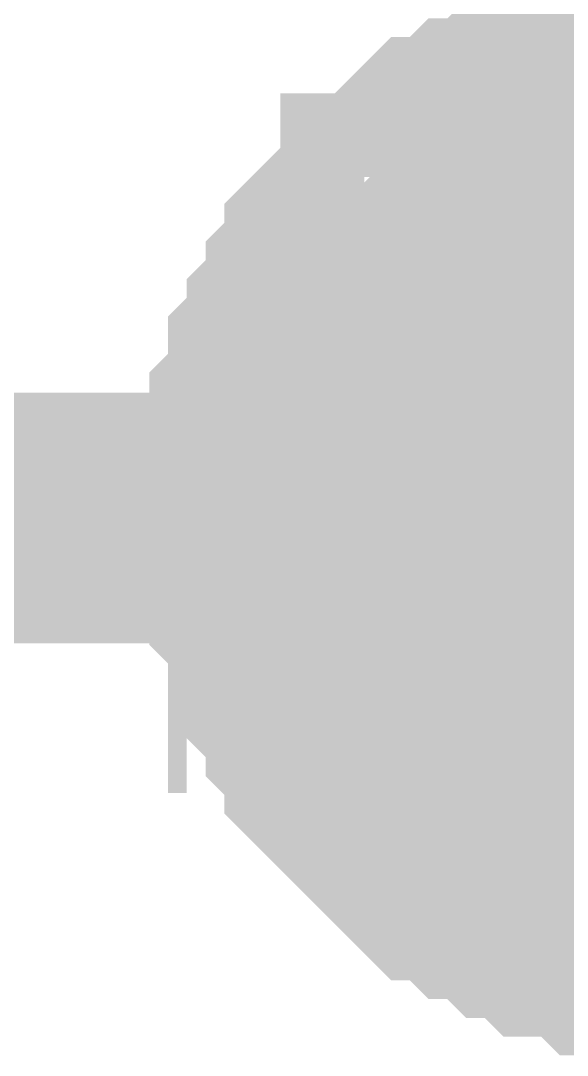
# Model space of a CAD drawing. Header units: inches. Extents: x 0 to 594, y 0 to 420.
# Drawn here: x 549.191 to 549.845, y 191.842 to 193.08 of the extents above; entities that cross this region are included whole.
import ezdxf

# ---------------------------------------------------------------- set-up
doc = ezdxf.new("R2010")
doc.units = ezdxf.units.IN
doc.layers.add('Sheet', color=255, linetype='Continuous')

msp = doc.modelspace()

# ---------------------------------------------------------------- linework, layer by layer
at = {"layer": 'Sheet'}
for points in [[(549.4948, 192.4851, 0.2997, 0.2997, 0), (549.4948, 192.5075, 0.2997, 0.2997, 0), (549.4948, 192.5299, 0.2997, 0.2997, 0), (549.4948, 192.5747, 0.2997, 0.2997, 0), (549.4948, 192.5971, 0.2997, 0.2997, 0), (549.5172, 192.6195, 0.2997, 0.2997, 0), (549.5172, 192.6419, 0.2997, 0.2997, 0), (549.5172, 192.6642, 0.2997, 0.2997, 0), (549.5396, 192.6866, 0.2997, 0.2997, 0), (549.5396, 192.709, 0.2997, 0.2997, 0), (549.562, 192.7314, 0.2997, 0.2997, 0), (549.562, 192.7538, 0.2997, 0.2997, 0), (549.5844, 192.7762, 0.2997, 0.2997, 0), (549.5844, 192.7986, 0.2997, 0.2997, 0), (549.6068, 192.821, 0.2997, 0.2997, 0), (549.6292, 192.8434, 0.2997, 0.2997, 0), (549.6516, 192.8434, 0.2997, 0.2997, 0), (549.6516, 192.8658, 0.2997, 0.2997, 0), (549.674, 192.8882, 0.2997, 0.2997, 0), (549.6964, 192.9106, 0.2997, 0.2997, 0), (549.7188, 192.9106, 0.2997, 0.2997, 0), (549.7412, 192.933, 0.2997, 0.2997, 0), (549.7636, 192.933, 0.2997, 0.2997, 0), (549.786, 192.9554, 0.2997, 0.2997, 0), (549.8084, 192.9554, 0.2997, 0.2997, 0), (549.8308, 192.9778, 0.2997, 0.2997, 0), (549.8532, 192.9778, 0.2997, 0.2997, 0), (549.8756, 192.9778, 0.2997, 0.2997, 0), (549.898, 193.0002, 0.2997, 0.2997, 0), (549.9204, 193.0002, 0.2997, 0.2997, 0), (549.9652, 193.0002, 0.2997, 0.2997, 0), (549.9876, 193.0002, 0.2997, 0.2997, 0), (550.01, 193.0002, 0.2997, 0.2997, 0)], [(549.4948, 192.4851, 0.2997, 0.2997, 0), (549.4948, 192.5075, 0.2997, 0.2997, 0), (549.4948, 192.5299, 0.2997, 0.2997, 0), (549.4948, 192.5747, 0.2997, 0.2997, 0), (549.4948, 192.5971, 0.2997, 0.2997, 0), (549.5172, 192.6195, 0.2997, 0.2997, 0), (549.5172, 192.6419, 0.2997, 0.2997, 0), (549.5172, 192.6642, 0.2997, 0.2997, 0), (549.5396, 192.6866, 0.2997, 0.2997, 0), (549.5396, 192.709, 0.2997, 0.2997, 0), (549.562, 192.7314, 0.2997, 0.2997, 0), (549.562, 192.7538, 0.2997, 0.2997, 0), (549.5844, 192.7762, 0.2997, 0.2997, 0), (549.5844, 192.7986, 0.2997, 0.2997, 0), (549.6068, 192.821, 0.2997, 0.2997, 0), (549.6292, 192.8434, 0.2997, 0.2997, 0), (549.6516, 192.8434, 0.2997, 0.2997, 0), (549.6516, 192.8658, 0.2997, 0.2997, 0), (549.674, 192.8882, 0.2997, 0.2997, 0), (549.6964, 192.9106, 0.2997, 0.2997, 0), (549.7188, 192.9106, 0.2997, 0.2997, 0), (549.7412, 192.933, 0.2997, 0.2997, 0), (549.7636, 192.933, 0.2997, 0.2997, 0), (549.786, 192.9554, 0.2997, 0.2997, 0), (549.8084, 192.9554, 0.2997, 0.2997, 0), (549.8308, 192.9778, 0.2997, 0.2997, 0), (549.8532, 192.9778, 0.2997, 0.2997, 0), (549.8756, 192.9778, 0.2997, 0.2997, 0), (549.898, 193.0002, 0.2997, 0.2997, 0), (549.9204, 193.0002, 0.2997, 0.2997, 0), (549.9652, 193.0002, 0.2997, 0.2997, 0), (549.9876, 193.0002, 0.2997, 0.2997, 0), (550.01, 193.0002, 0.2997, 0.2997, 0)], [(549.4948, 192.4851, 0.2997, 0.2997, 0), (549.4948, 192.5075, 0.2997, 0.2997, 0), (549.4948, 192.5299, 0.2997, 0.2997, 0), (549.4948, 192.5747, 0.2997, 0.2997, 0), (549.4948, 192.5971, 0.2997, 0.2997, 0), (549.5172, 192.6195, 0.2997, 0.2997, 0), (549.5172, 192.6419, 0.2997, 0.2997, 0), (549.5172, 192.6642, 0.2997, 0.2997, 0), (549.5396, 192.6866, 0.2997, 0.2997, 0), (549.5396, 192.709, 0.2997, 0.2997, 0), (549.562, 192.7314, 0.2997, 0.2997, 0), (549.562, 192.7538, 0.2997, 0.2997, 0), (549.5844, 192.7762, 0.2997, 0.2997, 0), (549.5844, 192.7986, 0.2997, 0.2997, 0), (549.6068, 192.821, 0.2997, 0.2997, 0), (549.6292, 192.8434, 0.2997, 0.2997, 0), (549.6516, 192.8434, 0.2997, 0.2997, 0), (549.6516, 192.8658, 0.2997, 0.2997, 0), (549.674, 192.8882, 0.2997, 0.2997, 0), (549.6964, 192.9106, 0.2997, 0.2997, 0), (549.7188, 192.9106, 0.2997, 0.2997, 0), (549.7412, 192.933, 0.2997, 0.2997, 0), (549.7636, 192.933, 0.2997, 0.2997, 0), (549.786, 192.9554, 0.2997, 0.2997, 0), (549.8084, 192.9554, 0.2997, 0.2997, 0), (549.8308, 192.9778, 0.2997, 0.2997, 0), (549.8532, 192.9778, 0.2997, 0.2997, 0), (549.8756, 192.9778, 0.2997, 0.2997, 0), (549.898, 193.0002, 0.2997, 0.2997, 0), (549.9204, 193.0002, 0.2997, 0.2997, 0), (549.9652, 193.0002, 0.2997, 0.2997, 0), (549.9876, 193.0002, 0.2997, 0.2997, 0), (550.01, 193.0002, 0.2997, 0.2997, 0)], [(549.4948, 192.4851, 0.2997, 0.2997, 0), (549.4948, 192.5075, 0.2997, 0.2997, 0), (549.4948, 192.5299, 0.2997, 0.2997, 0), (549.4948, 192.5747, 0.2997, 0.2997, 0), (549.4948, 192.5971, 0.2997, 0.2997, 0), (549.5172, 192.6195, 0.2997, 0.2997, 0), (549.5172, 192.6419, 0.2997, 0.2997, 0), (549.5172, 192.6642, 0.2997, 0.2997, 0), (549.5396, 192.6866, 0.2997, 0.2997, 0), (549.5396, 192.709, 0.2997, 0.2997, 0), (549.562, 192.7314, 0.2997, 0.2997, 0), (549.562, 192.7538, 0.2997, 0.2997, 0), (549.5844, 192.7762, 0.2997, 0.2997, 0), (549.5844, 192.7986, 0.2997, 0.2997, 0), (549.6068, 192.821, 0.2997, 0.2997, 0), (549.6292, 192.8434, 0.2997, 0.2997, 0), (549.6516, 192.8434, 0.2997, 0.2997, 0), (549.6516, 192.8658, 0.2997, 0.2997, 0), (549.674, 192.8882, 0.2997, 0.2997, 0), (549.6964, 192.9106, 0.2997, 0.2997, 0), (549.7188, 192.9106, 0.2997, 0.2997, 0), (549.7412, 192.933, 0.2997, 0.2997, 0), (549.7636, 192.933, 0.2997, 0.2997, 0), (549.786, 192.9554, 0.2997, 0.2997, 0), (549.8084, 192.9554, 0.2997, 0.2997, 0), (549.8308, 192.9778, 0.2997, 0.2997, 0), (549.8532, 192.9778, 0.2997, 0.2997, 0), (549.8756, 192.9778, 0.2997, 0.2997, 0), (549.898, 193.0002, 0.2997, 0.2997, 0), (549.9204, 193.0002, 0.2997, 0.2997, 0), (549.9652, 193.0002, 0.2997, 0.2997, 0), (549.9876, 193.0002, 0.2997, 0.2997, 0), (550.01, 193.0002, 0.2997, 0.2997, 0)], [(549.4948, 192.4851, 0.2997, 0.2997, 0), (549.4948, 192.5075, 0.2997, 0.2997, 0), (549.4948, 192.5299, 0.2997, 0.2997, 0), (549.4948, 192.5747, 0.2997, 0.2997, 0), (549.4948, 192.5971, 0.2997, 0.2997, 0), (549.5172, 192.6195, 0.2997, 0.2997, 0), (549.5172, 192.6419, 0.2997, 0.2997, 0), (549.5172, 192.6642, 0.2997, 0.2997, 0), (549.5396, 192.6866, 0.2997, 0.2997, 0), (549.5396, 192.709, 0.2997, 0.2997, 0), (549.562, 192.7314, 0.2997, 0.2997, 0), (549.562, 192.7538, 0.2997, 0.2997, 0), (549.5844, 192.7762, 0.2997, 0.2997, 0), (549.5844, 192.7986, 0.2997, 0.2997, 0), (549.6068, 192.821, 0.2997, 0.2997, 0), (549.6292, 192.8434, 0.2997, 0.2997, 0), (549.6516, 192.8434, 0.2997, 0.2997, 0), (549.6516, 192.8658, 0.2997, 0.2997, 0), (549.674, 192.8882, 0.2997, 0.2997, 0), (549.6964, 192.9106, 0.2997, 0.2997, 0), (549.7188, 192.9106, 0.2997, 0.2997, 0), (549.7412, 192.933, 0.2997, 0.2997, 0), (549.7636, 192.933, 0.2997, 0.2997, 0), (549.786, 192.9554, 0.2997, 0.2997, 0), (549.8084, 192.9554, 0.2997, 0.2997, 0), (549.8308, 192.9778, 0.2997, 0.2997, 0), (549.8532, 192.9778, 0.2997, 0.2997, 0), (549.8756, 192.9778, 0.2997, 0.2997, 0), (549.898, 193.0002, 0.2997, 0.2997, 0), (549.9204, 193.0002, 0.2997, 0.2997, 0), (549.9652, 193.0002, 0.2997, 0.2997, 0), (549.9876, 193.0002, 0.2997, 0.2997, 0), (550.01, 193.0002, 0.2997, 0.2997, 0)], [(549.4948, 192.4851, 0.2997, 0.2997, 0), (549.4948, 192.5075, 0.2997, 0.2997, 0), (549.4948, 192.5299, 0.2997, 0.2997, 0), (549.4948, 192.5747, 0.2997, 0.2997, 0), (549.4948, 192.5971, 0.2997, 0.2997, 0), (549.5172, 192.6195, 0.2997, 0.2997, 0), (549.5172, 192.6419, 0.2997, 0.2997, 0), (549.5172, 192.6642, 0.2997, 0.2997, 0), (549.5396, 192.6866, 0.2997, 0.2997, 0), (549.5396, 192.709, 0.2997, 0.2997, 0), (549.562, 192.7314, 0.2997, 0.2997, 0), (549.562, 192.7538, 0.2997, 0.2997, 0), (549.5844, 192.7762, 0.2997, 0.2997, 0), (549.5844, 192.7986, 0.2997, 0.2997, 0), (549.6068, 192.821, 0.2997, 0.2997, 0), (549.6292, 192.8434, 0.2997, 0.2997, 0), (549.6516, 192.8434, 0.2997, 0.2997, 0), (549.6516, 192.8658, 0.2997, 0.2997, 0), (549.674, 192.8882, 0.2997, 0.2997, 0), (549.6964, 192.9106, 0.2997, 0.2997, 0), (549.7188, 192.9106, 0.2997, 0.2997, 0), (549.7412, 192.933, 0.2997, 0.2997, 0), (549.7636, 192.933, 0.2997, 0.2997, 0), (549.786, 192.9554, 0.2997, 0.2997, 0), (549.8084, 192.9554, 0.2997, 0.2997, 0), (549.8308, 192.9778, 0.2997, 0.2997, 0), (549.8532, 192.9778, 0.2997, 0.2997, 0), (549.8756, 192.9778, 0.2997, 0.2997, 0), (549.898, 193.0002, 0.2997, 0.2997, 0), (549.9204, 193.0002, 0.2997, 0.2997, 0), (549.9652, 193.0002, 0.2997, 0.2997, 0), (549.9876, 193.0002, 0.2997, 0.2997, 0), (550.01, 193.0002, 0.2997, 0.2997, 0)], [(549.4948, 192.4851, 0.2997, 0.2997, 0), (549.4948, 192.5075, 0.2997, 0.2997, 0), (549.4948, 192.5299, 0.2997, 0.2997, 0), (549.4948, 192.5747, 0.2997, 0.2997, 0), (549.4948, 192.5971, 0.2997, 0.2997, 0), (549.5172, 192.6195, 0.2997, 0.2997, 0), (549.5172, 192.6419, 0.2997, 0.2997, 0), (549.5172, 192.6642, 0.2997, 0.2997, 0), (549.5396, 192.6866, 0.2997, 0.2997, 0), (549.5396, 192.709, 0.2997, 0.2997, 0), (549.562, 192.7314, 0.2997, 0.2997, 0), (549.562, 192.7538, 0.2997, 0.2997, 0), (549.5844, 192.7762, 0.2997, 0.2997, 0), (549.5844, 192.7986, 0.2997, 0.2997, 0), (549.6068, 192.821, 0.2997, 0.2997, 0), (549.6292, 192.8434, 0.2997, 0.2997, 0), (549.6516, 192.8434, 0.2997, 0.2997, 0), (549.6516, 192.8658, 0.2997, 0.2997, 0), (549.674, 192.8882, 0.2997, 0.2997, 0), (549.6964, 192.9106, 0.2997, 0.2997, 0), (549.7188, 192.9106, 0.2997, 0.2997, 0), (549.7412, 192.933, 0.2997, 0.2997, 0), (549.7636, 192.933, 0.2997, 0.2997, 0), (549.786, 192.9554, 0.2997, 0.2997, 0), (549.8084, 192.9554, 0.2997, 0.2997, 0), (549.8308, 192.9778, 0.2997, 0.2997, 0), (549.8532, 192.9778, 0.2997, 0.2997, 0), (549.8756, 192.9778, 0.2997, 0.2997, 0), (549.898, 193.0002, 0.2997, 0.2997, 0), (549.9204, 193.0002, 0.2997, 0.2997, 0), (549.9652, 193.0002, 0.2997, 0.2997, 0), (549.9876, 193.0002, 0.2997, 0.2997, 0), (550.01, 193.0002, 0.2997, 0.2997, 0)], [(549.4948, 192.4851, 0.2997, 0.2997, 0), (549.4948, 192.5075, 0.2997, 0.2997, 0), (549.4948, 192.5299, 0.2997, 0.2997, 0), (549.4948, 192.5747, 0.2997, 0.2997, 0), (549.4948, 192.5971, 0.2997, 0.2997, 0), (549.5172, 192.6195, 0.2997, 0.2997, 0), (549.5172, 192.6419, 0.2997, 0.2997, 0), (549.5172, 192.6642, 0.2997, 0.2997, 0), (549.5396, 192.6866, 0.2997, 0.2997, 0), (549.5396, 192.709, 0.2997, 0.2997, 0), (549.562, 192.7314, 0.2997, 0.2997, 0), (549.562, 192.7538, 0.2997, 0.2997, 0), (549.5844, 192.7762, 0.2997, 0.2997, 0), (549.5844, 192.7986, 0.2997, 0.2997, 0), (549.6068, 192.821, 0.2997, 0.2997, 0), (549.6292, 192.8434, 0.2997, 0.2997, 0), (549.6516, 192.8434, 0.2997, 0.2997, 0), (549.6516, 192.8658, 0.2997, 0.2997, 0), (549.674, 192.8882, 0.2997, 0.2997, 0), (549.6964, 192.9106, 0.2997, 0.2997, 0), (549.7188, 192.9106, 0.2997, 0.2997, 0), (549.7412, 192.933, 0.2997, 0.2997, 0), (549.7636, 192.933, 0.2997, 0.2997, 0), (549.786, 192.9554, 0.2997, 0.2997, 0), (549.8084, 192.9554, 0.2997, 0.2997, 0), (549.8308, 192.9778, 0.2997, 0.2997, 0), (549.8532, 192.9778, 0.2997, 0.2997, 0), (549.8756, 192.9778, 0.2997, 0.2997, 0), (549.898, 193.0002, 0.2997, 0.2997, 0), (549.9204, 193.0002, 0.2997, 0.2997, 0), (549.9652, 193.0002, 0.2997, 0.2997, 0), (549.9876, 193.0002, 0.2997, 0.2997, 0), (550.01, 193.0002, 0.2997, 0.2997, 0)], [(549.4948, 192.4851, 0.0991, 0.0991, 0), (549.4948, 192.5075, 0.0991, 0.0991, 0), (549.4948, 192.5299, 0.0991, 0.0991, 0), (549.4948, 192.5747, 0.0991, 0.0991, 0), (549.4948, 192.5971, 0.0991, 0.0991, 0), (549.5172, 192.6195, 0.0991, 0.0991, 0), (549.5172, 192.6419, 0.0991, 0.0991, 0), (549.5172, 192.6642, 0.0991, 0.0991, 0), (549.5396, 192.6866, 0.0991, 0.0991, 0), (549.5396, 192.709, 0.0991, 0.0991, 0), (549.562, 192.7314, 0.0991, 0.0991, 0), (549.562, 192.7538, 0.0991, 0.0991, 0), (549.5844, 192.7762, 0.0991, 0.0991, 0), (549.5844, 192.7986, 0.0991, 0.0991, 0), (549.6068, 192.821, 0.0991, 0.0991, 0), (549.6292, 192.8434, 0.0991, 0.0991, 0), (549.6516, 192.8434, 0.0991, 0.0991, 0), (549.6516, 192.8658, 0.0991, 0.0991, 0), (549.674, 192.8882, 0.0991, 0.0991, 0), (549.6964, 192.9106, 0.0991, 0.0991, 0), (549.7188, 192.9106, 0.0991, 0.0991, 0), (549.7412, 192.933, 0.0991, 0.0991, 0), (549.7636, 192.933, 0.0991, 0.0991, 0), (549.786, 192.9554, 0.0991, 0.0991, 0), (549.8084, 192.9554, 0.0991, 0.0991, 0), (549.8308, 192.9778, 0.0991, 0.0991, 0), (549.8532, 192.9778, 0.0991, 0.0991, 0), (549.8756, 192.9778, 0.0991, 0.0991, 0), (549.898, 193.0002, 0.0991, 0.0991, 0)], [(549.4948, 192.4851, 0.0991, 0.0991, 0), (549.4948, 192.5075, 0.0991, 0.0991, 0), (549.4948, 192.5299, 0.0991, 0.0991, 0), (549.4948, 192.5747, 0.0991, 0.0991, 0), (549.4948, 192.5971, 0.0991, 0.0991, 0), (549.5172, 192.6195, 0.0991, 0.0991, 0), (549.5172, 192.6419, 0.0991, 0.0991, 0), (549.5172, 192.6642, 0.0991, 0.0991, 0), (549.5396, 192.6866, 0.0991, 0.0991, 0), (549.5396, 192.709, 0.0991, 0.0991, 0), (549.562, 192.7314, 0.0991, 0.0991, 0), (549.562, 192.7538, 0.0991, 0.0991, 0), (549.5844, 192.7762, 0.0991, 0.0991, 0), (549.5844, 192.7986, 0.0991, 0.0991, 0), (549.6068, 192.821, 0.0991, 0.0991, 0), (549.6292, 192.8434, 0.0991, 0.0991, 0), (549.6516, 192.8434, 0.0991, 0.0991, 0), (549.6516, 192.8658, 0.0991, 0.0991, 0), (549.674, 192.8882, 0.0991, 0.0991, 0), (549.6964, 192.9106, 0.0991, 0.0991, 0), (549.7188, 192.9106, 0.0991, 0.0991, 0), (549.7412, 192.933, 0.0991, 0.0991, 0), (549.7636, 192.933, 0.0991, 0.0991, 0), (549.786, 192.9554, 0.0991, 0.0991, 0), (549.8084, 192.9554, 0.0991, 0.0991, 0), (549.8308, 192.9778, 0.0991, 0.0991, 0), (549.8532, 192.9778, 0.0991, 0.0991, 0), (549.8756, 192.9778, 0.0991, 0.0991, 0), (549.898, 193.0002, 0.0991, 0.0991, 0)], [(549.4948, 192.4851, 0.0991, 0.0991, 0), (549.4948, 192.5075, 0.0991, 0.0991, 0), (549.4948, 192.5299, 0.0991, 0.0991, 0), (549.4948, 192.5747, 0.0991, 0.0991, 0), (549.4948, 192.5971, 0.0991, 0.0991, 0), (549.5172, 192.6195, 0.0991, 0.0991, 0), (549.5172, 192.6419, 0.0991, 0.0991, 0), (549.5172, 192.6642, 0.0991, 0.0991, 0), (549.5396, 192.6866, 0.0991, 0.0991, 0), (549.5396, 192.709, 0.0991, 0.0991, 0), (549.562, 192.7314, 0.0991, 0.0991, 0), (549.562, 192.7538, 0.0991, 0.0991, 0), (549.5844, 192.7762, 0.0991, 0.0991, 0), (549.5844, 192.7986, 0.0991, 0.0991, 0), (549.6068, 192.821, 0.0991, 0.0991, 0), (549.6292, 192.8434, 0.0991, 0.0991, 0), (549.6516, 192.8434, 0.0991, 0.0991, 0), (549.6516, 192.8658, 0.0991, 0.0991, 0), (549.674, 192.8882, 0.0991, 0.0991, 0), (549.6964, 192.9106, 0.0991, 0.0991, 0), (549.7188, 192.9106, 0.0991, 0.0991, 0), (549.7412, 192.933, 0.0991, 0.0991, 0), (549.7636, 192.933, 0.0991, 0.0991, 0), (549.786, 192.9554, 0.0991, 0.0991, 0), (549.8084, 192.9554, 0.0991, 0.0991, 0), (549.8308, 192.9778, 0.0991, 0.0991, 0), (549.8532, 192.9778, 0.0991, 0.0991, 0), (549.8756, 192.9778, 0.0991, 0.0991, 0), (549.898, 193.0002, 0.0991, 0.0991, 0)], [(549.4948, 192.4851, 0.0991, 0.0991, 0), (549.4948, 192.5075, 0.0991, 0.0991, 0), (549.4948, 192.5299, 0.0991, 0.0991, 0), (549.4948, 192.5747, 0.0991, 0.0991, 0), (549.4948, 192.5971, 0.0991, 0.0991, 0), (549.5172, 192.6195, 0.0991, 0.0991, 0), (549.5172, 192.6419, 0.0991, 0.0991, 0), (549.5172, 192.6642, 0.0991, 0.0991, 0), (549.5396, 192.6866, 0.0991, 0.0991, 0), (549.5396, 192.709, 0.0991, 0.0991, 0), (549.562, 192.7314, 0.0991, 0.0991, 0), (549.562, 192.7538, 0.0991, 0.0991, 0), (549.5844, 192.7762, 0.0991, 0.0991, 0), (549.5844, 192.7986, 0.0991, 0.0991, 0), (549.6068, 192.821, 0.0991, 0.0991, 0), (549.6292, 192.8434, 0.0991, 0.0991, 0), (549.6516, 192.8434, 0.0991, 0.0991, 0), (549.6516, 192.8658, 0.0991, 0.0991, 0), (549.674, 192.8882, 0.0991, 0.0991, 0), (549.6964, 192.9106, 0.0991, 0.0991, 0), (549.7188, 192.9106, 0.0991, 0.0991, 0), (549.7412, 192.933, 0.0991, 0.0991, 0), (549.7636, 192.933, 0.0991, 0.0991, 0), (549.786, 192.9554, 0.0991, 0.0991, 0), (549.8084, 192.9554, 0.0991, 0.0991, 0), (549.8308, 192.9778, 0.0991, 0.0991, 0), (549.8532, 192.9778, 0.0991, 0.0991, 0), (549.8756, 192.9778, 0.0991, 0.0991, 0), (549.898, 193.0002, 0.0991, 0.0991, 0)], [(549.4948, 192.4851, 0.0991, 0.0991, 0), (549.4948, 192.5075, 0.0991, 0.0991, 0), (549.4948, 192.5299, 0.0991, 0.0991, 0), (549.4948, 192.5747, 0.0991, 0.0991, 0), (549.4948, 192.5971, 0.0991, 0.0991, 0), (549.5172, 192.6195, 0.0991, 0.0991, 0), (549.5172, 192.6419, 0.0991, 0.0991, 0), (549.5172, 192.6642, 0.0991, 0.0991, 0), (549.5396, 192.6866, 0.0991, 0.0991, 0), (549.5396, 192.709, 0.0991, 0.0991, 0), (549.562, 192.7314, 0.0991, 0.0991, 0), (549.562, 192.7538, 0.0991, 0.0991, 0), (549.5844, 192.7762, 0.0991, 0.0991, 0), (549.5844, 192.7986, 0.0991, 0.0991, 0), (549.6068, 192.821, 0.0991, 0.0991, 0), (549.6292, 192.8434, 0.0991, 0.0991, 0), (549.6516, 192.8434, 0.0991, 0.0991, 0), (549.6516, 192.8658, 0.0991, 0.0991, 0), (549.674, 192.8882, 0.0991, 0.0991, 0), (549.6964, 192.9106, 0.0991, 0.0991, 0), (549.7188, 192.9106, 0.0991, 0.0991, 0), (549.7412, 192.933, 0.0991, 0.0991, 0), (549.7636, 192.933, 0.0991, 0.0991, 0), (549.786, 192.9554, 0.0991, 0.0991, 0), (549.8084, 192.9554, 0.0991, 0.0991, 0), (549.8308, 192.9778, 0.0991, 0.0991, 0), (549.8532, 192.9778, 0.0991, 0.0991, 0), (549.8756, 192.9778, 0.0991, 0.0991, 0), (549.898, 193.0002, 0.0991, 0.0991, 0)], [(549.4948, 192.4851, 0.0991, 0.0991, 0), (549.4948, 192.5075, 0.0991, 0.0991, 0), (549.4948, 192.5299, 0.0991, 0.0991, 0), (549.4948, 192.5747, 0.0991, 0.0991, 0), (549.4948, 192.5971, 0.0991, 0.0991, 0), (549.5172, 192.6195, 0.0991, 0.0991, 0), (549.5172, 192.6419, 0.0991, 0.0991, 0), (549.5172, 192.6642, 0.0991, 0.0991, 0), (549.5396, 192.6866, 0.0991, 0.0991, 0), (549.5396, 192.709, 0.0991, 0.0991, 0), (549.562, 192.7314, 0.0991, 0.0991, 0), (549.562, 192.7538, 0.0991, 0.0991, 0), (549.5844, 192.7762, 0.0991, 0.0991, 0), (549.5844, 192.7986, 0.0991, 0.0991, 0), (549.6068, 192.821, 0.0991, 0.0991, 0), (549.6292, 192.8434, 0.0991, 0.0991, 0), (549.6516, 192.8434, 0.0991, 0.0991, 0), (549.6516, 192.8658, 0.0991, 0.0991, 0), (549.674, 192.8882, 0.0991, 0.0991, 0), (549.6964, 192.9106, 0.0991, 0.0991, 0), (549.7188, 192.9106, 0.0991, 0.0991, 0), (549.7412, 192.933, 0.0991, 0.0991, 0), (549.7636, 192.933, 0.0991, 0.0991, 0), (549.786, 192.9554, 0.0991, 0.0991, 0), (549.8084, 192.9554, 0.0991, 0.0991, 0), (549.8308, 192.9778, 0.0991, 0.0991, 0), (549.8532, 192.9778, 0.0991, 0.0991, 0), (549.8756, 192.9778, 0.0991, 0.0991, 0), (549.898, 193.0002, 0.0991, 0.0991, 0)], [(549.4948, 192.4851, 0.0991, 0.0991, 0), (549.4948, 192.5075, 0.0991, 0.0991, 0), (549.4948, 192.5299, 0.0991, 0.0991, 0), (549.4948, 192.5747, 0.0991, 0.0991, 0), (549.4948, 192.5971, 0.0991, 0.0991, 0), (549.5172, 192.6195, 0.0991, 0.0991, 0), (549.5172, 192.6419, 0.0991, 0.0991, 0), (549.5172, 192.6642, 0.0991, 0.0991, 0), (549.5396, 192.6866, 0.0991, 0.0991, 0), (549.5396, 192.709, 0.0991, 0.0991, 0), (549.562, 192.7314, 0.0991, 0.0991, 0), (549.562, 192.7538, 0.0991, 0.0991, 0), (549.5844, 192.7762, 0.0991, 0.0991, 0), (549.5844, 192.7986, 0.0991, 0.0991, 0), (549.6068, 192.821, 0.0991, 0.0991, 0), (549.6292, 192.8434, 0.0991, 0.0991, 0), (549.6516, 192.8434, 0.0991, 0.0991, 0), (549.6516, 192.8658, 0.0991, 0.0991, 0), (549.674, 192.8882, 0.0991, 0.0991, 0), (549.6964, 192.9106, 0.0991, 0.0991, 0), (549.7188, 192.9106, 0.0991, 0.0991, 0), (549.7412, 192.933, 0.0991, 0.0991, 0), (549.7636, 192.933, 0.0991, 0.0991, 0), (549.786, 192.9554, 0.0991, 0.0991, 0), (549.8084, 192.9554, 0.0991, 0.0991, 0), (549.8308, 192.9778, 0.0991, 0.0991, 0), (549.8532, 192.9778, 0.0991, 0.0991, 0), (549.8756, 192.9778, 0.0991, 0.0991, 0), (549.898, 193.0002, 0.0991, 0.0991, 0)], [(549.4948, 192.4851, 0.0991, 0.0991, 0), (549.4948, 192.5075, 0.0991, 0.0991, 0), (549.4948, 192.5299, 0.0991, 0.0991, 0), (549.4948, 192.5747, 0.0991, 0.0991, 0), (549.4948, 192.5971, 0.0991, 0.0991, 0), (549.5172, 192.6195, 0.0991, 0.0991, 0), (549.5172, 192.6419, 0.0991, 0.0991, 0), (549.5172, 192.6642, 0.0991, 0.0991, 0), (549.5396, 192.6866, 0.0991, 0.0991, 0), (549.5396, 192.709, 0.0991, 0.0991, 0), (549.562, 192.7314, 0.0991, 0.0991, 0), (549.562, 192.7538, 0.0991, 0.0991, 0), (549.5844, 192.7762, 0.0991, 0.0991, 0), (549.5844, 192.7986, 0.0991, 0.0991, 0), (549.6068, 192.821, 0.0991, 0.0991, 0), (549.6292, 192.8434, 0.0991, 0.0991, 0), (549.6516, 192.8434, 0.0991, 0.0991, 0), (549.6516, 192.8658, 0.0991, 0.0991, 0), (549.674, 192.8882, 0.0991, 0.0991, 0), (549.6964, 192.9106, 0.0991, 0.0991, 0), (549.7188, 192.9106, 0.0991, 0.0991, 0), (549.7412, 192.933, 0.0991, 0.0991, 0), (549.7636, 192.933, 0.0991, 0.0991, 0), (549.786, 192.9554, 0.0991, 0.0991, 0), (549.8084, 192.9554, 0.0991, 0.0991, 0), (549.8308, 192.9778, 0.0991, 0.0991, 0), (549.8532, 192.9778, 0.0991, 0.0991, 0), (549.8756, 192.9778, 0.0991, 0.0991, 0), (549.898, 193.0002, 0.0991, 0.0991, 0)], [(530.0084, 192.4851, 0.2997, 0.2997, 0), (537.5118, 192.4851, 0.2997, 0.2997, 0), (550.01, 192.4851, 0.2997, 0.2997, 0), (562.5081, 192.4851, 0.2997, 0.2997, 0)], [(550.01, 191.9923, 0.2997, 0.2997, 0), (549.9876, 191.9923, 0.2997, 0.2997, 0), (549.9652, 191.9923, 0.2997, 0.2997, 0), (549.9204, 191.9923, 0.2997, 0.2997, 0), (549.898, 191.9923, 0.2997, 0.2997, 0), (549.8756, 192.0147, 0.2997, 0.2997, 0), (549.8532, 192.0147, 0.2997, 0.2997, 0), (549.8308, 192.0147, 0.2997, 0.2997, 0), (549.8084, 192.0371, 0.2997, 0.2997, 0), (549.786, 192.0371, 0.2997, 0.2997, 0), (549.7636, 192.0595, 0.2997, 0.2997, 0), (549.7412, 192.0595, 0.2997, 0.2997, 0), (549.7188, 192.0819, 0.2997, 0.2997, 0), (549.6964, 192.0819, 0.2997, 0.2997, 0), (549.674, 192.1043, 0.2997, 0.2997, 0), (549.6516, 192.1267, 0.2997, 0.2997, 0), (549.6516, 192.1267, 0.2997, 0.2997, 0), (549.6292, 192.1491, 0.2997, 0.2997, 0), (549.6068, 192.1715, 0.2997, 0.2997, 0), (549.5844, 192.1939, 0.2997, 0.2997, 0), (549.5844, 192.2163, 0.2997, 0.2997, 0), (549.562, 192.2387, 0.2997, 0.2997, 0), (549.562, 192.2611, 0.2997, 0.2997, 0), (549.5396, 192.2835, 0.2997, 0.2997, 0), (549.5396, 192.3059, 0.2997, 0.2997, 0), (549.5172, 192.3059, 0.2997, 0.2997, 0), (549.5172, 192.3507, 0.2997, 0.2997, 0), (549.5172, 192.3731, 0.2997, 0.2997, 0), (549.4948, 192.3955, 0.2997, 0.2997, 0), (549.4948, 192.4179, 0.2997, 0.2997, 0), (549.4948, 192.4403, 0.2997, 0.2997, 0), (549.4948, 192.4627, 0.2997, 0.2997, 0), (549.4948, 192.4851, 0.2997, 0.2997, 0)], [(549.4948, 192.4851, 0.2997, 0.2997, 0), (549.4948, 192.4851, 0.2997, 0.2997, 0)], [(550.01, 191.9923, 0.2997, 0.2997, 0), (549.9876, 191.9923, 0.2997, 0.2997, 0), (549.9652, 191.9923, 0.2997, 0.2997, 0), (549.9204, 191.9923, 0.2997, 0.2997, 0), (549.898, 191.9923, 0.2997, 0.2997, 0), (549.8756, 192.0147, 0.2997, 0.2997, 0), (549.8532, 192.0147, 0.2997, 0.2997, 0), (549.8308, 192.0147, 0.2997, 0.2997, 0), (549.8084, 192.0371, 0.2997, 0.2997, 0), (549.786, 192.0371, 0.2997, 0.2997, 0), (549.7636, 192.0595, 0.2997, 0.2997, 0), (549.7412, 192.0595, 0.2997, 0.2997, 0), (549.7188, 192.0819, 0.2997, 0.2997, 0), (549.6964, 192.0819, 0.2997, 0.2997, 0), (549.674, 192.1043, 0.2997, 0.2997, 0), (549.6516, 192.1267, 0.2997, 0.2997, 0), (549.6516, 192.1267, 0.2997, 0.2997, 0), (549.6292, 192.1491, 0.2997, 0.2997, 0), (549.6068, 192.1715, 0.2997, 0.2997, 0), (549.5844, 192.1939, 0.2997, 0.2997, 0), (549.5844, 192.2163, 0.2997, 0.2997, 0), (549.562, 192.2387, 0.2997, 0.2997, 0), (549.562, 192.2611, 0.2997, 0.2997, 0), (549.5396, 192.2835, 0.2997, 0.2997, 0), (549.5396, 192.3059, 0.2997, 0.2997, 0), (549.5172, 192.3059, 0.2997, 0.2997, 0), (549.5172, 192.3507, 0.2997, 0.2997, 0), (549.5172, 192.3731, 0.2997, 0.2997, 0), (549.4948, 192.3955, 0.2997, 0.2997, 0), (549.4948, 192.4179, 0.2997, 0.2997, 0), (549.4948, 192.4403, 0.2997, 0.2997, 0), (549.4948, 192.4627, 0.2997, 0.2997, 0), (549.4948, 192.4851, 0.2997, 0.2997, 0)], [(549.4948, 192.4851, 0.2997, 0.2997, 0), (549.4948, 192.4851, 0.2997, 0.2997, 0)], [(550.01, 191.9923, 0.2997, 0.2997, 0), (549.9876, 191.9923, 0.2997, 0.2997, 0), (549.9652, 191.9923, 0.2997, 0.2997, 0), (549.9204, 191.9923, 0.2997, 0.2997, 0), (549.898, 191.9923, 0.2997, 0.2997, 0), (549.8756, 192.0147, 0.2997, 0.2997, 0), (549.8532, 192.0147, 0.2997, 0.2997, 0), (549.8308, 192.0147, 0.2997, 0.2997, 0), (549.8084, 192.0371, 0.2997, 0.2997, 0), (549.786, 192.0371, 0.2997, 0.2997, 0), (549.7636, 192.0595, 0.2997, 0.2997, 0), (549.7412, 192.0595, 0.2997, 0.2997, 0), (549.7188, 192.0819, 0.2997, 0.2997, 0), (549.6964, 192.0819, 0.2997, 0.2997, 0), (549.674, 192.1043, 0.2997, 0.2997, 0), (549.6516, 192.1267, 0.2997, 0.2997, 0), (549.6516, 192.1267, 0.2997, 0.2997, 0), (549.6292, 192.1491, 0.2997, 0.2997, 0), (549.6068, 192.1715, 0.2997, 0.2997, 0), (549.5844, 192.1939, 0.2997, 0.2997, 0), (549.5844, 192.2163, 0.2997, 0.2997, 0), (549.562, 192.2387, 0.2997, 0.2997, 0), (549.562, 192.2611, 0.2997, 0.2997, 0), (549.5396, 192.2835, 0.2997, 0.2997, 0), (549.5396, 192.3059, 0.2997, 0.2997, 0), (549.5172, 192.3059, 0.2997, 0.2997, 0), (549.5172, 192.3507, 0.2997, 0.2997, 0), (549.5172, 192.3731, 0.2997, 0.2997, 0), (549.4948, 192.3955, 0.2997, 0.2997, 0), (549.4948, 192.4179, 0.2997, 0.2997, 0), (549.4948, 192.4403, 0.2997, 0.2997, 0), (549.4948, 192.4627, 0.2997, 0.2997, 0), (549.4948, 192.4851, 0.2997, 0.2997, 0)], [(549.4948, 192.4851, 0.2997, 0.2997, 0), (549.4948, 192.4851, 0.2997, 0.2997, 0)], [(550.01, 191.9923, 0.2997, 0.2997, 0), (549.9876, 191.9923, 0.2997, 0.2997, 0), (549.9652, 191.9923, 0.2997, 0.2997, 0), (549.9204, 191.9923, 0.2997, 0.2997, 0), (549.898, 191.9923, 0.2997, 0.2997, 0), (549.8756, 192.0147, 0.2997, 0.2997, 0), (549.8532, 192.0147, 0.2997, 0.2997, 0), (549.8308, 192.0147, 0.2997, 0.2997, 0), (549.8084, 192.0371, 0.2997, 0.2997, 0), (549.786, 192.0371, 0.2997, 0.2997, 0), (549.7636, 192.0595, 0.2997, 0.2997, 0), (549.7412, 192.0595, 0.2997, 0.2997, 0), (549.7188, 192.0819, 0.2997, 0.2997, 0), (549.6964, 192.0819, 0.2997, 0.2997, 0), (549.674, 192.1043, 0.2997, 0.2997, 0), (549.6516, 192.1267, 0.2997, 0.2997, 0), (549.6516, 192.1267, 0.2997, 0.2997, 0), (549.6292, 192.1491, 0.2997, 0.2997, 0), (549.6068, 192.1715, 0.2997, 0.2997, 0), (549.5844, 192.1939, 0.2997, 0.2997, 0), (549.5844, 192.2163, 0.2997, 0.2997, 0), (549.562, 192.2387, 0.2997, 0.2997, 0), (549.562, 192.2611, 0.2997, 0.2997, 0), (549.5396, 192.2835, 0.2997, 0.2997, 0), (549.5396, 192.3059, 0.2997, 0.2997, 0), (549.5172, 192.3059, 0.2997, 0.2997, 0), (549.5172, 192.3507, 0.2997, 0.2997, 0), (549.5172, 192.3731, 0.2997, 0.2997, 0), (549.4948, 192.3955, 0.2997, 0.2997, 0), (549.4948, 192.4179, 0.2997, 0.2997, 0), (549.4948, 192.4403, 0.2997, 0.2997, 0), (549.4948, 192.4627, 0.2997, 0.2997, 0), (549.4948, 192.4851, 0.2997, 0.2997, 0)], [(549.4948, 192.4851, 0.2997, 0.2997, 0), (549.4948, 192.4851, 0.2997, 0.2997, 0)], [(550.01, 191.9923, 0.2997, 0.2997, 0), (549.9876, 191.9923, 0.2997, 0.2997, 0), (549.9652, 191.9923, 0.2997, 0.2997, 0), (549.9204, 191.9923, 0.2997, 0.2997, 0), (549.898, 191.9923, 0.2997, 0.2997, 0), (549.8756, 192.0147, 0.2997, 0.2997, 0), (549.8532, 192.0147, 0.2997, 0.2997, 0), (549.8308, 192.0147, 0.2997, 0.2997, 0), (549.8084, 192.0371, 0.2997, 0.2997, 0), (549.786, 192.0371, 0.2997, 0.2997, 0), (549.7636, 192.0595, 0.2997, 0.2997, 0), (549.7412, 192.0595, 0.2997, 0.2997, 0), (549.7188, 192.0819, 0.2997, 0.2997, 0), (549.6964, 192.0819, 0.2997, 0.2997, 0), (549.674, 192.1043, 0.2997, 0.2997, 0), (549.6516, 192.1267, 0.2997, 0.2997, 0), (549.6516, 192.1267, 0.2997, 0.2997, 0), (549.6292, 192.1491, 0.2997, 0.2997, 0), (549.6068, 192.1715, 0.2997, 0.2997, 0), (549.5844, 192.1939, 0.2997, 0.2997, 0), (549.5844, 192.2163, 0.2997, 0.2997, 0), (549.562, 192.2387, 0.2997, 0.2997, 0), (549.562, 192.2611, 0.2997, 0.2997, 0), (549.5396, 192.2835, 0.2997, 0.2997, 0), (549.5396, 192.3059, 0.2997, 0.2997, 0), (549.5172, 192.3059, 0.2997, 0.2997, 0), (549.5172, 192.3507, 0.2997, 0.2997, 0), (549.5172, 192.3731, 0.2997, 0.2997, 0), (549.4948, 192.3955, 0.2997, 0.2997, 0), (549.4948, 192.4179, 0.2997, 0.2997, 0), (549.4948, 192.4403, 0.2997, 0.2997, 0), (549.4948, 192.4627, 0.2997, 0.2997, 0), (549.4948, 192.4851, 0.2997, 0.2997, 0)], [(549.4948, 192.4851, 0.2997, 0.2997, 0), (549.4948, 192.4851, 0.2997, 0.2997, 0)], [(550.01, 191.9923, 0.2997, 0.2997, 0), (549.9876, 191.9923, 0.2997, 0.2997, 0), (549.9652, 191.9923, 0.2997, 0.2997, 0), (549.9204, 191.9923, 0.2997, 0.2997, 0), (549.898, 191.9923, 0.2997, 0.2997, 0), (549.8756, 192.0147, 0.2997, 0.2997, 0), (549.8532, 192.0147, 0.2997, 0.2997, 0), (549.8308, 192.0147, 0.2997, 0.2997, 0), (549.8084, 192.0371, 0.2997, 0.2997, 0), (549.786, 192.0371, 0.2997, 0.2997, 0), (549.7636, 192.0595, 0.2997, 0.2997, 0), (549.7412, 192.0595, 0.2997, 0.2997, 0), (549.7188, 192.0819, 0.2997, 0.2997, 0), (549.6964, 192.0819, 0.2997, 0.2997, 0), (549.674, 192.1043, 0.2997, 0.2997, 0), (549.6516, 192.1267, 0.2997, 0.2997, 0), (549.6516, 192.1267, 0.2997, 0.2997, 0), (549.6292, 192.1491, 0.2997, 0.2997, 0), (549.6068, 192.1715, 0.2997, 0.2997, 0), (549.5844, 192.1939, 0.2997, 0.2997, 0), (549.5844, 192.2163, 0.2997, 0.2997, 0), (549.562, 192.2387, 0.2997, 0.2997, 0), (549.562, 192.2611, 0.2997, 0.2997, 0), (549.5396, 192.2835, 0.2997, 0.2997, 0), (549.5396, 192.3059, 0.2997, 0.2997, 0), (549.5172, 192.3059, 0.2997, 0.2997, 0), (549.5172, 192.3507, 0.2997, 0.2997, 0), (549.5172, 192.3731, 0.2997, 0.2997, 0), (549.4948, 192.3955, 0.2997, 0.2997, 0), (549.4948, 192.4179, 0.2997, 0.2997, 0), (549.4948, 192.4403, 0.2997, 0.2997, 0), (549.4948, 192.4627, 0.2997, 0.2997, 0), (549.4948, 192.4851, 0.2997, 0.2997, 0)], [(549.4948, 192.4851, 0.2997, 0.2997, 0), (549.4948, 192.4851, 0.2997, 0.2997, 0)], [(550.01, 191.9923, 0.2997, 0.2997, 0), (549.9876, 191.9923, 0.2997, 0.2997, 0), (549.9652, 191.9923, 0.2997, 0.2997, 0), (549.9204, 191.9923, 0.2997, 0.2997, 0), (549.898, 191.9923, 0.2997, 0.2997, 0), (549.8756, 192.0147, 0.2997, 0.2997, 0), (549.8532, 192.0147, 0.2997, 0.2997, 0), (549.8308, 192.0147, 0.2997, 0.2997, 0), (549.8084, 192.0371, 0.2997, 0.2997, 0), (549.786, 192.0371, 0.2997, 0.2997, 0), (549.7636, 192.0595, 0.2997, 0.2997, 0), (549.7412, 192.0595, 0.2997, 0.2997, 0), (549.7188, 192.0819, 0.2997, 0.2997, 0), (549.6964, 192.0819, 0.2997, 0.2997, 0), (549.674, 192.1043, 0.2997, 0.2997, 0), (549.6516, 192.1267, 0.2997, 0.2997, 0), (549.6516, 192.1267, 0.2997, 0.2997, 0), (549.6292, 192.1491, 0.2997, 0.2997, 0), (549.6068, 192.1715, 0.2997, 0.2997, 0), (549.5844, 192.1939, 0.2997, 0.2997, 0), (549.5844, 192.2163, 0.2997, 0.2997, 0), (549.562, 192.2387, 0.2997, 0.2997, 0), (549.562, 192.2611, 0.2997, 0.2997, 0), (549.5396, 192.2835, 0.2997, 0.2997, 0), (549.5396, 192.3059, 0.2997, 0.2997, 0), (549.5172, 192.3059, 0.2997, 0.2997, 0), (549.5172, 192.3507, 0.2997, 0.2997, 0), (549.5172, 192.3731, 0.2997, 0.2997, 0), (549.4948, 192.3955, 0.2997, 0.2997, 0), (549.4948, 192.4179, 0.2997, 0.2997, 0), (549.4948, 192.4403, 0.2997, 0.2997, 0), (549.4948, 192.4627, 0.2997, 0.2997, 0), (549.4948, 192.4851, 0.2997, 0.2997, 0)], [(549.4948, 192.4851, 0.2997, 0.2997, 0), (549.4948, 192.4851, 0.2997, 0.2997, 0)], [(550.01, 191.9923, 0.2997, 0.2997, 0), (549.9876, 191.9923, 0.2997, 0.2997, 0), (549.9652, 191.9923, 0.2997, 0.2997, 0), (549.9204, 191.9923, 0.2997, 0.2997, 0), (549.898, 191.9923, 0.2997, 0.2997, 0), (549.8756, 192.0147, 0.2997, 0.2997, 0), (549.8532, 192.0147, 0.2997, 0.2997, 0), (549.8308, 192.0147, 0.2997, 0.2997, 0), (549.8084, 192.0371, 0.2997, 0.2997, 0), (549.786, 192.0371, 0.2997, 0.2997, 0), (549.7636, 192.0595, 0.2997, 0.2997, 0), (549.7412, 192.0595, 0.2997, 0.2997, 0), (549.7188, 192.0819, 0.2997, 0.2997, 0), (549.6964, 192.0819, 0.2997, 0.2997, 0), (549.674, 192.1043, 0.2997, 0.2997, 0), (549.6516, 192.1267, 0.2997, 0.2997, 0), (549.6516, 192.1267, 0.2997, 0.2997, 0), (549.6292, 192.1491, 0.2997, 0.2997, 0), (549.6068, 192.1715, 0.2997, 0.2997, 0), (549.5844, 192.1939, 0.2997, 0.2997, 0), (549.5844, 192.2163, 0.2997, 0.2997, 0), (549.562, 192.2387, 0.2997, 0.2997, 0), (549.562, 192.2611, 0.2997, 0.2997, 0), (549.5396, 192.2835, 0.2997, 0.2997, 0), (549.5396, 192.3059, 0.2997, 0.2997, 0), (549.5172, 192.3059, 0.2997, 0.2997, 0), (549.5172, 192.3507, 0.2997, 0.2997, 0), (549.5172, 192.3731, 0.2997, 0.2997, 0), (549.4948, 192.3955, 0.2997, 0.2997, 0), (549.4948, 192.4179, 0.2997, 0.2997, 0), (549.4948, 192.4403, 0.2997, 0.2997, 0), (549.4948, 192.4627, 0.2997, 0.2997, 0), (549.4948, 192.4851, 0.2997, 0.2997, 0)], [(549.4948, 192.4851, 0.2997, 0.2997, 0), (549.4948, 192.4851, 0.2997, 0.2997, 0)], [(549.898, 191.9923, 0.0991, 0.0991, 0), (549.8756, 192.0147, 0.0991, 0.0991, 0), (549.8532, 192.0147, 0.0991, 0.0991, 0), (549.8308, 192.0147, 0.0991, 0.0991, 0), (549.8084, 192.0371, 0.0991, 0.0991, 0), (549.786, 192.0371, 0.0991, 0.0991, 0), (549.7636, 192.0595, 0.0991, 0.0991, 0), (549.7412, 192.0595, 0.0991, 0.0991, 0), (549.7188, 192.0819, 0.0991, 0.0991, 0), (549.6964, 192.0819, 0.0991, 0.0991, 0), (549.674, 192.1043, 0.0991, 0.0991, 0), (549.6516, 192.1267, 0.0991, 0.0991, 0), (549.6516, 192.1267, 0.0991, 0.0991, 0), (549.6292, 192.1491, 0.0991, 0.0991, 0), (549.6068, 192.1715, 0.0991, 0.0991, 0), (549.5844, 192.1939, 0.0991, 0.0991, 0), (549.5844, 192.2163, 0.0991, 0.0991, 0), (549.562, 192.2387, 0.0991, 0.0991, 0), (549.562, 192.2611, 0.0991, 0.0991, 0), (549.5396, 192.2835, 0.0991, 0.0991, 0), (549.5396, 192.3059, 0.0991, 0.0991, 0), (549.5172, 192.3059, 0.0991, 0.0991, 0), (549.5172, 192.3507, 0.0991, 0.0991, 0), (549.5172, 192.3731, 0.0991, 0.0991, 0), (549.4948, 192.3955, 0.0991, 0.0991, 0), (549.4948, 192.4179, 0.0991, 0.0991, 0), (549.4948, 192.4403, 0.0991, 0.0991, 0), (549.4948, 192.4627, 0.0991, 0.0991, 0), (549.4948, 192.4851, 0.0991, 0.0991, 0)], [(549.4948, 192.4851, 0.0991, 0.0991, 0), (549.4948, 192.4851, 0.0991, 0.0991, 0)], [(549.898, 191.9923, 0.0991, 0.0991, 0), (549.8756, 192.0147, 0.0991, 0.0991, 0), (549.8532, 192.0147, 0.0991, 0.0991, 0), (549.8308, 192.0147, 0.0991, 0.0991, 0), (549.8084, 192.0371, 0.0991, 0.0991, 0), (549.786, 192.0371, 0.0991, 0.0991, 0), (549.7636, 192.0595, 0.0991, 0.0991, 0), (549.7412, 192.0595, 0.0991, 0.0991, 0), (549.7188, 192.0819, 0.0991, 0.0991, 0), (549.6964, 192.0819, 0.0991, 0.0991, 0), (549.674, 192.1043, 0.0991, 0.0991, 0), (549.6516, 192.1267, 0.0991, 0.0991, 0), (549.6516, 192.1267, 0.0991, 0.0991, 0), (549.6292, 192.1491, 0.0991, 0.0991, 0), (549.6068, 192.1715, 0.0991, 0.0991, 0), (549.5844, 192.1939, 0.0991, 0.0991, 0), (549.5844, 192.2163, 0.0991, 0.0991, 0), (549.562, 192.2387, 0.0991, 0.0991, 0), (549.562, 192.2611, 0.0991, 0.0991, 0), (549.5396, 192.2835, 0.0991, 0.0991, 0), (549.5396, 192.3059, 0.0991, 0.0991, 0), (549.5172, 192.3059, 0.0991, 0.0991, 0), (549.5172, 192.3507, 0.0991, 0.0991, 0), (549.5172, 192.3731, 0.0991, 0.0991, 0), (549.4948, 192.3955, 0.0991, 0.0991, 0), (549.4948, 192.4179, 0.0991, 0.0991, 0), (549.4948, 192.4403, 0.0991, 0.0991, 0), (549.4948, 192.4627, 0.0991, 0.0991, 0), (549.4948, 192.4851, 0.0991, 0.0991, 0)], [(549.4948, 192.4851, 0.0991, 0.0991, 0), (549.4948, 192.4851, 0.0991, 0.0991, 0)], [(549.898, 191.9923, 0.0991, 0.0991, 0), (549.8756, 192.0147, 0.0991, 0.0991, 0), (549.8532, 192.0147, 0.0991, 0.0991, 0), (549.8308, 192.0147, 0.0991, 0.0991, 0), (549.8084, 192.0371, 0.0991, 0.0991, 0), (549.786, 192.0371, 0.0991, 0.0991, 0), (549.7636, 192.0595, 0.0991, 0.0991, 0), (549.7412, 192.0595, 0.0991, 0.0991, 0), (549.7188, 192.0819, 0.0991, 0.0991, 0), (549.6964, 192.0819, 0.0991, 0.0991, 0), (549.674, 192.1043, 0.0991, 0.0991, 0), (549.6516, 192.1267, 0.0991, 0.0991, 0), (549.6516, 192.1267, 0.0991, 0.0991, 0), (549.6292, 192.1491, 0.0991, 0.0991, 0), (549.6068, 192.1715, 0.0991, 0.0991, 0), (549.5844, 192.1939, 0.0991, 0.0991, 0), (549.5844, 192.2163, 0.0991, 0.0991, 0), (549.562, 192.2387, 0.0991, 0.0991, 0), (549.562, 192.2611, 0.0991, 0.0991, 0), (549.5396, 192.2835, 0.0991, 0.0991, 0), (549.5396, 192.3059, 0.0991, 0.0991, 0), (549.5172, 192.3059, 0.0991, 0.0991, 0), (549.5172, 192.3507, 0.0991, 0.0991, 0), (549.5172, 192.3731, 0.0991, 0.0991, 0), (549.4948, 192.3955, 0.0991, 0.0991, 0), (549.4948, 192.4179, 0.0991, 0.0991, 0), (549.4948, 192.4403, 0.0991, 0.0991, 0), (549.4948, 192.4627, 0.0991, 0.0991, 0), (549.4948, 192.4851, 0.0991, 0.0991, 0)], [(549.4948, 192.4851, 0.0991, 0.0991, 0), (549.4948, 192.4851, 0.0991, 0.0991, 0)], [(549.898, 191.9923, 0.0991, 0.0991, 0), (549.8756, 192.0147, 0.0991, 0.0991, 0), (549.8532, 192.0147, 0.0991, 0.0991, 0), (549.8308, 192.0147, 0.0991, 0.0991, 0), (549.8084, 192.0371, 0.0991, 0.0991, 0), (549.786, 192.0371, 0.0991, 0.0991, 0), (549.7636, 192.0595, 0.0991, 0.0991, 0), (549.7412, 192.0595, 0.0991, 0.0991, 0), (549.7188, 192.0819, 0.0991, 0.0991, 0), (549.6964, 192.0819, 0.0991, 0.0991, 0), (549.674, 192.1043, 0.0991, 0.0991, 0), (549.6516, 192.1267, 0.0991, 0.0991, 0), (549.6516, 192.1267, 0.0991, 0.0991, 0), (549.6292, 192.1491, 0.0991, 0.0991, 0), (549.6068, 192.1715, 0.0991, 0.0991, 0), (549.5844, 192.1939, 0.0991, 0.0991, 0), (549.5844, 192.2163, 0.0991, 0.0991, 0), (549.562, 192.2387, 0.0991, 0.0991, 0), (549.562, 192.2611, 0.0991, 0.0991, 0), (549.5396, 192.2835, 0.0991, 0.0991, 0), (549.5396, 192.3059, 0.0991, 0.0991, 0), (549.5172, 192.3059, 0.0991, 0.0991, 0), (549.5172, 192.3507, 0.0991, 0.0991, 0), (549.5172, 192.3731, 0.0991, 0.0991, 0), (549.4948, 192.3955, 0.0991, 0.0991, 0), (549.4948, 192.4179, 0.0991, 0.0991, 0), (549.4948, 192.4403, 0.0991, 0.0991, 0), (549.4948, 192.4627, 0.0991, 0.0991, 0), (549.4948, 192.4851, 0.0991, 0.0991, 0)], [(549.4948, 192.4851, 0.0991, 0.0991, 0), (549.4948, 192.4851, 0.0991, 0.0991, 0)], [(549.898, 191.9923, 0.0991, 0.0991, 0), (549.8756, 192.0147, 0.0991, 0.0991, 0), (549.8532, 192.0147, 0.0991, 0.0991, 0), (549.8308, 192.0147, 0.0991, 0.0991, 0), (549.8084, 192.0371, 0.0991, 0.0991, 0), (549.786, 192.0371, 0.0991, 0.0991, 0), (549.7636, 192.0595, 0.0991, 0.0991, 0), (549.7412, 192.0595, 0.0991, 0.0991, 0), (549.7188, 192.0819, 0.0991, 0.0991, 0), (549.6964, 192.0819, 0.0991, 0.0991, 0), (549.674, 192.1043, 0.0991, 0.0991, 0), (549.6516, 192.1267, 0.0991, 0.0991, 0), (549.6516, 192.1267, 0.0991, 0.0991, 0), (549.6292, 192.1491, 0.0991, 0.0991, 0), (549.6068, 192.1715, 0.0991, 0.0991, 0), (549.5844, 192.1939, 0.0991, 0.0991, 0), (549.5844, 192.2163, 0.0991, 0.0991, 0), (549.562, 192.2387, 0.0991, 0.0991, 0), (549.562, 192.2611, 0.0991, 0.0991, 0), (549.5396, 192.2835, 0.0991, 0.0991, 0), (549.5396, 192.3059, 0.0991, 0.0991, 0), (549.5172, 192.3059, 0.0991, 0.0991, 0), (549.5172, 192.3507, 0.0991, 0.0991, 0), (549.5172, 192.3731, 0.0991, 0.0991, 0), (549.4948, 192.3955, 0.0991, 0.0991, 0), (549.4948, 192.4179, 0.0991, 0.0991, 0), (549.4948, 192.4403, 0.0991, 0.0991, 0), (549.4948, 192.4627, 0.0991, 0.0991, 0), (549.4948, 192.4851, 0.0991, 0.0991, 0)], [(549.4948, 192.4851, 0.0991, 0.0991, 0), (549.4948, 192.4851, 0.0991, 0.0991, 0)], [(549.898, 191.9923, 0.0991, 0.0991, 0), (549.8756, 192.0147, 0.0991, 0.0991, 0), (549.8532, 192.0147, 0.0991, 0.0991, 0), (549.8308, 192.0147, 0.0991, 0.0991, 0), (549.8084, 192.0371, 0.0991, 0.0991, 0), (549.786, 192.0371, 0.0991, 0.0991, 0), (549.7636, 192.0595, 0.0991, 0.0991, 0), (549.7412, 192.0595, 0.0991, 0.0991, 0), (549.7188, 192.0819, 0.0991, 0.0991, 0), (549.6964, 192.0819, 0.0991, 0.0991, 0), (549.674, 192.1043, 0.0991, 0.0991, 0), (549.6516, 192.1267, 0.0991, 0.0991, 0), (549.6516, 192.1267, 0.0991, 0.0991, 0), (549.6292, 192.1491, 0.0991, 0.0991, 0), (549.6068, 192.1715, 0.0991, 0.0991, 0), (549.5844, 192.1939, 0.0991, 0.0991, 0), (549.5844, 192.2163, 0.0991, 0.0991, 0), (549.562, 192.2387, 0.0991, 0.0991, 0), (549.562, 192.2611, 0.0991, 0.0991, 0), (549.5396, 192.2835, 0.0991, 0.0991, 0), (549.5396, 192.3059, 0.0991, 0.0991, 0), (549.5172, 192.3059, 0.0991, 0.0991, 0), (549.5172, 192.3507, 0.0991, 0.0991, 0), (549.5172, 192.3731, 0.0991, 0.0991, 0), (549.4948, 192.3955, 0.0991, 0.0991, 0), (549.4948, 192.4179, 0.0991, 0.0991, 0), (549.4948, 192.4403, 0.0991, 0.0991, 0), (549.4948, 192.4627, 0.0991, 0.0991, 0), (549.4948, 192.4851, 0.0991, 0.0991, 0)], [(549.4948, 192.4851, 0.0991, 0.0991, 0), (549.4948, 192.4851, 0.0991, 0.0991, 0)], [(549.898, 191.9923, 0.0991, 0.0991, 0), (549.8756, 192.0147, 0.0991, 0.0991, 0), (549.8532, 192.0147, 0.0991, 0.0991, 0), (549.8308, 192.0147, 0.0991, 0.0991, 0), (549.8084, 192.0371, 0.0991, 0.0991, 0), (549.786, 192.0371, 0.0991, 0.0991, 0), (549.7636, 192.0595, 0.0991, 0.0991, 0), (549.7412, 192.0595, 0.0991, 0.0991, 0), (549.7188, 192.0819, 0.0991, 0.0991, 0), (549.6964, 192.0819, 0.0991, 0.0991, 0), (549.674, 192.1043, 0.0991, 0.0991, 0), (549.6516, 192.1267, 0.0991, 0.0991, 0), (549.6516, 192.1267, 0.0991, 0.0991, 0), (549.6292, 192.1491, 0.0991, 0.0991, 0), (549.6068, 192.1715, 0.0991, 0.0991, 0), (549.5844, 192.1939, 0.0991, 0.0991, 0), (549.5844, 192.2163, 0.0991, 0.0991, 0), (549.562, 192.2387, 0.0991, 0.0991, 0), (549.562, 192.2611, 0.0991, 0.0991, 0), (549.5396, 192.2835, 0.0991, 0.0991, 0), (549.5396, 192.3059, 0.0991, 0.0991, 0), (549.5172, 192.3059, 0.0991, 0.0991, 0), (549.5172, 192.3507, 0.0991, 0.0991, 0), (549.5172, 192.3731, 0.0991, 0.0991, 0), (549.4948, 192.3955, 0.0991, 0.0991, 0), (549.4948, 192.4179, 0.0991, 0.0991, 0), (549.4948, 192.4403, 0.0991, 0.0991, 0), (549.4948, 192.4627, 0.0991, 0.0991, 0), (549.4948, 192.4851, 0.0991, 0.0991, 0)], [(549.4948, 192.4851, 0.0991, 0.0991, 0), (549.4948, 192.4851, 0.0991, 0.0991, 0)], [(549.898, 191.9923, 0.0991, 0.0991, 0), (549.8756, 192.0147, 0.0991, 0.0991, 0), (549.8532, 192.0147, 0.0991, 0.0991, 0), (549.8308, 192.0147, 0.0991, 0.0991, 0), (549.8084, 192.0371, 0.0991, 0.0991, 0), (549.786, 192.0371, 0.0991, 0.0991, 0), (549.7636, 192.0595, 0.0991, 0.0991, 0), (549.7412, 192.0595, 0.0991, 0.0991, 0), (549.7188, 192.0819, 0.0991, 0.0991, 0), (549.6964, 192.0819, 0.0991, 0.0991, 0), (549.674, 192.1043, 0.0991, 0.0991, 0), (549.6516, 192.1267, 0.0991, 0.0991, 0), (549.6516, 192.1267, 0.0991, 0.0991, 0), (549.6292, 192.1491, 0.0991, 0.0991, 0), (549.6068, 192.1715, 0.0991, 0.0991, 0), (549.5844, 192.1939, 0.0991, 0.0991, 0), (549.5844, 192.2163, 0.0991, 0.0991, 0), (549.562, 192.2387, 0.0991, 0.0991, 0), (549.562, 192.2611, 0.0991, 0.0991, 0), (549.5396, 192.2835, 0.0991, 0.0991, 0), (549.5396, 192.3059, 0.0991, 0.0991, 0), (549.5172, 192.3059, 0.0991, 0.0991, 0), (549.5172, 192.3507, 0.0991, 0.0991, 0), (549.5172, 192.3731, 0.0991, 0.0991, 0), (549.4948, 192.3955, 0.0991, 0.0991, 0), (549.4948, 192.4179, 0.0991, 0.0991, 0), (549.4948, 192.4403, 0.0991, 0.0991, 0), (549.4948, 192.4627, 0.0991, 0.0991, 0), (549.4948, 192.4851, 0.0991, 0.0991, 0)], [(549.4948, 192.4851, 0.0991, 0.0991, 0), (549.4948, 192.4851, 0.0991, 0.0991, 0)]]:
    msp.add_lwpolyline(points, format="xyseb", dxfattribs=at)
msp.add_lwpolyline([(549.746, 192.5, 0.508, 0.508, 1), (550.254, 192.5, 0.508, 0.508, 1)], format="xyseb", close=True, dxfattribs=at)

doc.saveas('drawing.dxf')
